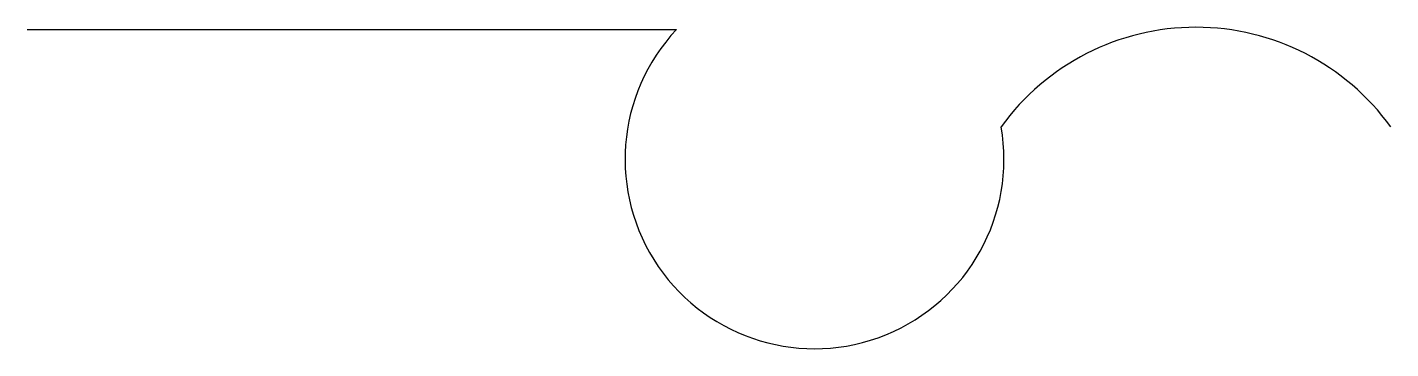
# Model space of a CAD drawing. Header units: inches. Extents: x 0 to 21, y -4.9 to 0.
import ezdxf

# ---------------------------------------------------------------- set-up
doc = ezdxf.new("R2010")
doc.units = ezdxf.units.IN
doc.header["$MEASUREMENT"] = 0

msp = doc.modelspace()

# ---------------------------------------------------------------- linework, layer by layer
msp.add_line((0, 0), (10, 0))
for centre, radius, start, end in [((18, -3.667), 3.701, 35.8377, 144.1623), ((12.125, -2), 2.918, 136.7357, 9.8658)]:
    msp.add_arc(centre, radius, start, end)

doc.saveas('drawing.dxf')
